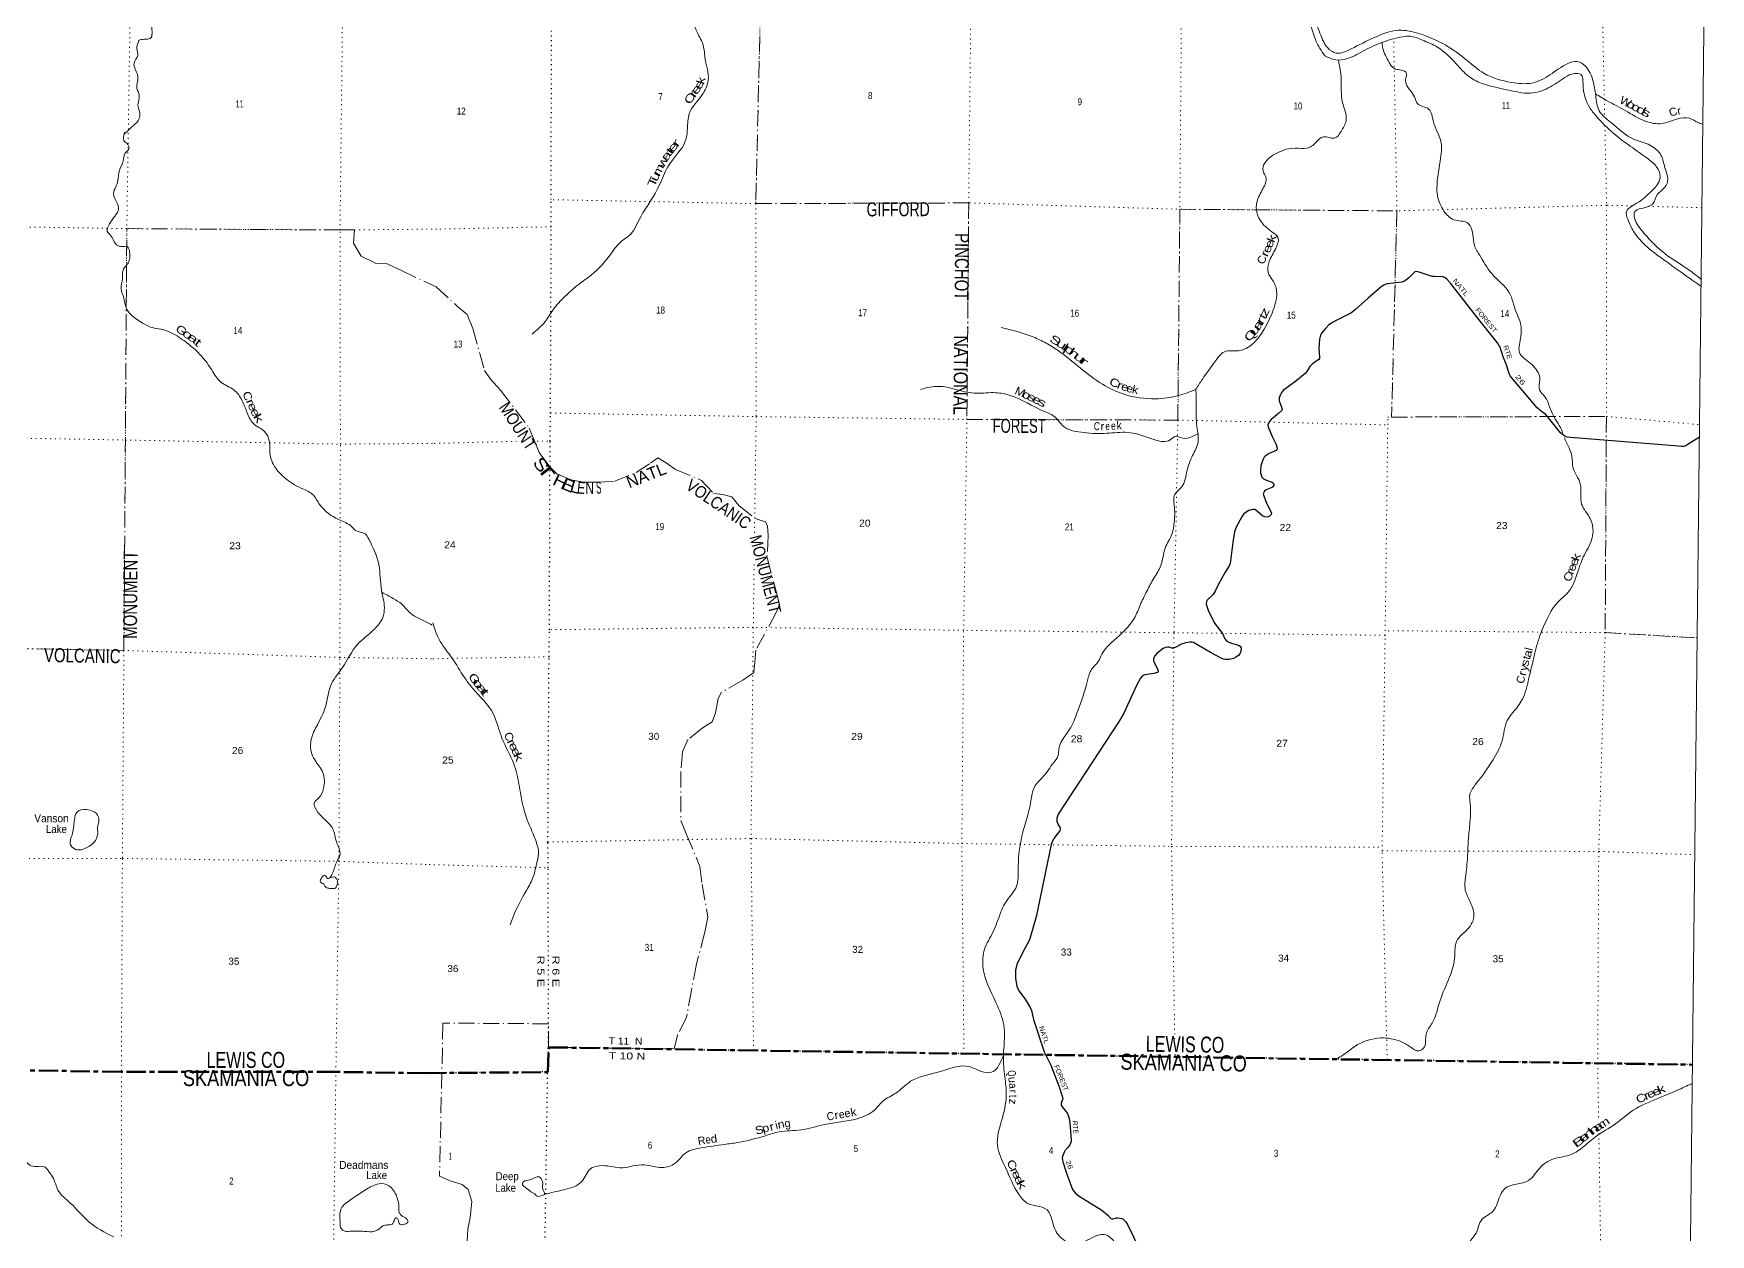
# Model space of a CAD drawing. Header units: feet. Extents: x -509309 to -252658, y -547785 to -360805.
# Drawn here: x -294575 to -252658, y -410174 to -380156 of the extents above; entities that cross this region are included whole.
import ezdxf
from ezdxf.enums import TextEntityAlignment as Align

# ---------------------------------------------------------------- set-up
doc = ezdxf.new("R2010")
doc.units = ezdxf.units.FT
doc.header["$LTSCALE"] = 80
for name, pattern in [('DOT_DASHED', [7.7, 5, -1.2, 0.3, -1.2]), ('DOTTED', [1.5, 0.3, -1.2]), ('LONG_DASH_SHORT_DASH', [9.9, 6, -1.2, 1.5, -1.2])]:
    doc.linetypes.add(name, pattern=pattern)
for name, color, linetype, lineweight in [('11', 7, 'LONG_DASH_SHORT_DASH', 60), ('29', 7, 'Continuous', 25), ('39', 7, 'Continuous', 13), ('4', 7, 'Continuous', 13), ('44', 7, 'DOT_DASHED', 13), ('6', 7, 'DOTTED', 25), ('7', 7, 'DOTTED', 13)]:
    doc.layers.add(name, color=color, linetype=linetype, lineweight=lineweight)
for name, color, linetype in [('12', 7, 'Continuous'), ('30', 7, 'Continuous'), ('41', 7, 'Continuous')]:
    doc.layers.add(name, color=color, linetype=linetype)

msp = doc.modelspace()

# ---------------------------------------------------------------- linework, layer by layer
at = {"layer": '11'}
for points in [[(-284752.98, -406140.83), (-281719.89, -406115.98), (-281696.97, -405496.79), (-253108.73, -405930.02)], [(-284752.98, -406140.83), (-287016.89, -406110.99), (-292379.43, -406110.04), (-297693.2, -406021.07), (-302995.29, -405970.18), (-308212.88, -405910.3), (-313932.29, -405876.34)]]:
    msp.add_lwpolyline(points, dxfattribs=at)
at = {"layer": '29'}
for points in [[(-258444.28, -387307.13), (-259159.93, -386395.68), (-259248.9, -386295.98), (-259295.82, -386253.73), (-259323.97, -386241.99), (-259345.74, -386237.14), (-259560.9, -386232.6), (-259611.68, -386227.56), (-259940.23, -386119.12), (-259979.63, -386110.54), (-260014.82, -386105.85), (-260047.66, -386115.24), (-260074.47, -386133.32), (-260200.34, -386263.67), (-260272.86, -386324.15), (-260322.13, -386352.32), (-260371.88, -386369.4), (-260738.59, -386412.49), (-260785.43, -386427.43), (-260825.31, -386443.86), (-260891.7, -386488.45), (-261214.95, -386771.9)], [(-261214.95, -386771.9), (-261526.72, -387056.51), (-261610.79, -387118.99), (-261645.19, -387143.36), (-261995.73, -387319.88), (-262107.32, -387378.09), (-262156.58, -387408.61), (-262194.12, -387439.12), (-262280.72, -387526.11), (-262374.75, -387638.65), (-262407.59, -387699.68), (-262428.54, -387794.21), (-262449.9, -388031.99), (-262432.22, -388246.6), (-262434.57, -388277.11), (-262445.69, -388300.13), (-262536.54, -388358.93), (-262615.2, -388417.95), (-262671.5, -388478.98), (-262751.26, -388603.39), (-262790.71, -388649.6), (-263019.56, -388846.59), (-263336.55, -389079.89), (-263379.59, -389125.84), (-263406.92, -389176.13), (-263438.6, -389258.29), (-263442.11, -389303.05), (-263436.25, -389338.1), (-263392.45, -389469.77), (-263365.87, -389542.32), (-263363.53, -389565.79), (-263374, -389580.05), (-263444.91, -389643.12), (-263546.42, -389729.25)], [(-252936.12, -390245.16), (-253237.43, -390438.42), (-253274.6, -390460.1), (-253328.55, -390474.19), (-253377.82, -390476.54), (-253459.98, -390473.44), (-256153.62, -390255.21), (-256236.23, -390244.16), (-256301.92, -390220.69), (-256351.18, -390187.82), (-256406.03, -390137.78), (-256669.33, -389800.15), (-256785.56, -389672.55), (-256819.18, -389643.25), (-256922.4, -389570.49), (-256960.52, -389537.62), (-256989.29, -389507.76), (-257632.61, -388753.61), (-257666.18, -388708.43), (-257691.26, -388650.33), (-257766.15, -388421), (-257843.59, -388237.91), (-257916.46, -387997.78), (-257927.01, -387976.66), (-257945.44, -387942.45), (-257980.96, -387889.81), (-258444.28, -387307.13)], [(-263546.42, -389729.25), (-263635.24, -389804.61), (-263680.22, -389849.82), (-263706.02, -389892.07), (-263720.1, -389941.36), (-263715.88, -389989.58), (-263613.26, -390231.03), (-263512.07, -390432.45), (-263492.55, -390518.8), (-263494.9, -390549.31), (-263516.14, -390578.44), (-263691.28, -390656.11), (-263738.87, -390683.11), (-263785.79, -390715.97), (-263813.94, -390748.83), (-263847.47, -390808.06), (-263900.73, -390964.79), (-263909.34, -391081.31), (-263904.25, -391140.84), (-263891.35, -391185.43), (-263869.06, -391241.77), (-263850.88, -391266.42), (-263834.16, -391282.38), (-263796.34, -391302.8), (-263688.97, -391342.35), (-263615.71, -391368.52), (-263591.61, -391389.67), (-263575.83, -391424.86), (-263575.25, -391445.99), (-263585.21, -391467.11), (-263603.98, -391492.93), (-263635.39, -391515.12), (-263761.15, -391563.35), (-263786.31, -391577.11), (-263802.79, -391590.35), (-263817.45, -391610.3), (-263831.53, -391643.16), (-263835.64, -391660.77), (-263833.87, -391685.41), (-263824.23, -391712.65), (-263756.77, -391893.61), (-263643.64, -392099.19), (-263632.72, -392145.49), (-263639.76, -392176), (-263681.31, -392216.72), (-263712.48, -392234.69), (-263759.4, -392241.73), (-263806.31, -392239.38), (-263847.38, -392218.49), (-264027.16, -392058.02), (-264047.94, -392051.6), (-264099.54, -392051.6), (-264141.77, -392060.99), (-264193.48, -392077.8), (-264289.56, -392133.75), (-264324.75, -392164.27), (-264365.47, -392215.53), (-264513.58, -392490.54), (-264532, -392533.39), (-264555.81, -392614.95), (-264590.02, -392816.69), (-264613.84, -393004.38)], [(-264613.84, -393004.38), (-264664.3, -393401.87), (-264691.87, -393462.33), (-264785.36, -393616.31), (-264968.15, -393951.96), (-265034.36, -394091.41), (-265087.32, -394174.42), (-265237.39, -394318.45), (-265257.22, -394354.31), (-265261.91, -394420.04), (-265216.95, -394570.8), (-265051.51, -394897.12), (-264853.11, -395155.86), (-264792.74, -395288.54), (-264743.7, -395341.39), (-264700.08, -395368.35), (-264632.37, -395390.9), (-264455.03, -395441.3), (-264413.89, -395469.29), (-264389.25, -395513.88), (-264395.32, -395604.15), (-264418.58, -395657.07), (-264454.94, -395701.67), (-264521.79, -395746.27), (-264579.76, -395773.72), (-264684.83, -395800.25), (-264778.67, -395804.95), (-264831.45, -395793.22), (-264889.81, -395771.56), (-265157.83, -395625.91), (-265578.44, -395378.19), (-265620.83, -395370.7), (-265668.92, -395370.7), (-265776.83, -395389.48), (-265820.22, -395398.87), (-265877.14, -395422.19), (-266058.48, -395513.79), (-266082.96, -395518.58), (-266119.32, -395516.23), (-266195.56, -395490.41), (-266230.21, -395491.47), (-266277.67, -395499.8), (-266335.14, -395525.62), (-266498.55, -395651.92), (-266556.82, -395722.79), (-266580.42, -395782.86), (-266580.28, -395828.42), (-266559.75, -395877.17), (-266477.97, -396036.31), (-266462.99, -396091.32), (-266465.33, -396112.45), (-266481.3, -396130.29), (-266575.65, -396153.03), (-266796.17, -396186.08), (-266825.42, -396194.6), (-266852.4, -396213.38), (-266901.34, -396266.7), (-266995.77, -396437.48), (-267317.82, -397143.37), (-267434.66, -397341.86), (-268961.96, -399672.05), (-268995.32, -399767.2), (-268996.42, -399845.64), (-268959.69, -399936.16), (-268920.26, -399992.54), (-268913.09, -400036.82), (-268920.26, -400081.74), (-268968.59, -400142.1), (-269064.35, -400264.85), (-269107.93, -400339.94), (-269138.7, -400429.9), (-269516.32, -402237.38), (-269680.41, -402807.34), (-269842.86, -403119.26), (-269997.24, -403427.28), (-270029.86, -403569.84)], [(-270029.86, -403569.84), (-270029.86, -403776.4), (-269992.33, -403968.88), (-269946.53, -404086.16), (-269791.43, -404294.3), (-269660.36, -404504.12), (-269631.07, -404579.18), (-269580.53, -404801.29), (-269309.86, -405609.16), (-269148.57, -405945.43), (-268943.75, -406458.33), (-268855.76, -406741.06), (-268848.73, -406778.62), (-268850.58, -406801.69), (-268883.91, -406895.98), (-268888.61, -406914.76), (-268886.59, -406943.25), (-268865.15, -406985.18), (-268762.89, -407108.96), (-268731.43, -407154.19), (-268712.67, -407198.79), (-268686.86, -407278.6), (-268670.75, -407384.28), (-268634.09, -407820.82), (-268637.01, -407847.82), (-268643.64, -407872.79), (-268669.86, -407932.32), (-268717.43, -407997.84), (-268797.71, -408087.24), (-268817.06, -408118.93), (-268842.04, -408180.22), (-268856.35, -408224.56), (-268859.29, -408266.81), (-268856.35, -408309.06), (-268846.49, -408354.21), (-268752.52, -408641.56), (-268604.22, -409047.67), (-268574.27, -409093.07), (-268536.73, -409135.33), (-268434.58, -409218), (-267867.36, -409567.72), (-267713.22, -409701.83), (-267645.3, -409771.46), (-267624.78, -409783.19), (-267608.37, -409785.27), (-267587.25, -409782.02), (-267528.02, -409762.34), (-267507.49, -409757.37), (-267478.75, -409757.38), (-267424.04, -409765.73), (-267367.91, -409776.15), (-267349.72, -409783.2), (-267318.57, -409805.16), (-267286.38, -409837.19), (-267269.38, -409858.31), (-267228.29, -409928.41), (-266932.85, -410540.56)]]:
    msp.add_lwpolyline(points, dxfattribs=at)
at = {"layer": '39'}
for points in [[(-284403.89, -377844.11), (-284057.83, -377538.13), (-283866.11, -377278.41), (-283634.65, -377187.18), (-282887.12, -377126.15), (-282469.55, -377039.16), (-282284.15, -376949.38), (-282082.58, -376847.79), (-281892.8, -376730.06), (-281527.43, -376654.44), (-281297.91, -376705.2), (-281025.15, -376814.48), (-280711.76, -376880.25), (-280209.76, -376914.28), (-279716.86, -376882.2), (-279205.96, -376850.33), (-278741.38, -376839.91), (-278428.21, -376921.68), (-278142.14, -377229.14), (-277986.7, -377427.02), (-277923.5, -377489.79), (-277754.74, -377445.81), (-277593.15, -377193.73), (-277480.34, -376849.05), (-277370.69, -376442.33), (-277296.18, -375677.16), (-277181.08, -375018.49), (-277094.28, -374819.51), (-276728.49, -374419.87), (-276593.86, -374089.46), (-276451.04, -373893.15), (-276350.32, -373700.35), (-276460.39, -373405), (-276634.26, -373236.9), (-276641.93, -373212.8), (-276503.17, -373166.46), (-276227.37, -373199.78), (-276092.88, -373319.4), (-275786.34, -373447.1), (-275191.08, -373688.26), (-274922.54, -373813.5), (-274661.57, -374052.66), (-274407.75, -374229.72), (-274089.37, -374223.54), (-273658.4, -374034.7), (-273346.08, -373886.44), (-273041.06, -373832.09), (-272800.46, -373950.99), (-272640.71, -374126.93), (-272358.68, -374436.34), (-272116.01, -374697.28), (-271799.87, -375001.1), (-271472.16, -375191.05), (-271062.89, -375271.97), (-270425.06, -375181.62), (-269874.65, -375042.22), (-269505.31, -374822.64), (-269270.71, -374501.43), (-268941.98, -374323.36), (-268643.18, -374284.94), (-268388.48, -374398.01), (-268055.4, -374634.03), (-267881.39, -374792.13), (-267830.3, -375008.77), (-267827.09, -375212.82), (-267889.26, -375368.09), (-268012.91, -375480.62), (-268220.68, -375596.13), (-268408.68, -375729.88), (-268489.31, -375916.93), (-268508.25, -376130.72), (-268413.61, -376383.88), (-268273.94, -376563.58), (-267971.51, -376699.22), (-267533.59, -376734.48), (-266925.57, -376627.77), (-266375.02, -376478.37), (-265855.54, -376258.59), (-265348.58, -376222.67), (-265055.5, -376310.2), (-264688.8, -376576.63), (-264438.95, -376897.65), (-264205.96, -377426.5), (-264047.84, -377868.44), (-263899.89, -378028.23), (-263555.22, -378442.4), (-263266.19, -378825.91), (-263000.27, -379289.14), (-262685.67, -379852.97), (-262518.18, -380341.02), (-262301.01, -380709.66)], [(-268244.36, -375863.87), (-268362.31, -375998.47), (-268374.61, -376166.33), (-268223.74, -376406.16), (-267968.01, -376589.25), (-267507.71, -376598.78), (-266690.63, -376428.58), (-266118.92, -376195.42), (-265655.48, -376120.98), (-265253.09, -376119.81), (-264779.62, -376337.51), (-264393.78, -376668.18), (-264126.79, -377053.42), (-263937.53, -377559.73), (-263797.79, -377881.44), (-263516.65, -378256.85), (-263167.79, -378657.07), (-262923.89, -379120.04), (-262648.61, -379631.39), (-262440.63, -380085.93), (-262222.3, -380516.59), (-262015.87, -380645.08), (-261642.08, -380539.56), (-261063.71, -380258.48), (-260460.66, -380075.7), (-260098.87, -380116.05), (-259759.98, -380220.13), (-259292.55, -380439.76), (-258739.37, -380830.44), (-258321.34, -381149.49), (-257629.81, -381377.81), (-257123.57, -381393.89), (-256670.36, -381189.31), (-256224.06, -380904.65), (-255987.17, -380855.49), (-255774.67, -380980.05), (-255595.39, -381338.23), (-255526.26, -381699.1), (-255437.49, -382088.2), (-255157.07, -382369.59), (-254562.43, -382802.77), (-254170.04, -382947.49), (-253895.17, -383194.81), (-253795.43, -383514.04), (-253728.05, -383856.88), (-253832.56, -384033.64), (-253978.58, -384171.9), (-254100, -384414.46), (-254385.8, -384527.04), (-254555.22, -384619.01), (-254562.83, -384736.93), (-254371.38, -385083.26), (-253860.07, -385607.45), (-253209.6, -386057.3), (-252886.3, -386301.3)], [(-281341.39, -376693.06), (-281274.61, -376970.33), (-281214.31, -377308.46), (-281090.37, -377687.52), (-280813.33, -377994.11), (-280233.88, -378489.09), (-279822.76, -378809.33), (-279399.03, -379077.5), (-278858.7, -379310.92), (-278479.53, -379444), (-278109.45, -379850.11), (-277980.5, -380140.86), (-277835.68, -380445.86), (-277787.49, -380791.88), (-277709.3, -381319.02), (-277867.84, -381696.71), (-278183.64, -382160.88), (-278229.86, -382527.86), (-278283.6, -382850.57), (-278654.28, -383384.37), (-278879.65, -383825.53), (-278992.58, -384067.19), (-279388.68, -384723.2), (-279509.51, -384954.73), (-279648.19, -385169.98), (-279876.55, -385343.98), (-280128.39, -385644.23), (-280635.48, -386192.47), (-280938.56, -386417.8), (-281290.67, -386726.89), (-281588.97, -387060.72), (-281786.67, -387357.6), (-282112.76, -387669.02)], [(-291942.99, -380325.71), (-291802.36, -380298.7), (-291655.76, -380277.78), (-291611.43, -379968.65), (-291566.17, -379810.25), (-291522.82, -379639.78), (-291477.93, -379533.63), (-291418.91, -379332.58)], [(-287173, -401270.49), (-287089.7, -401124.46), (-287046.66, -400996.19), (-286997.55, -400861.93), (-286916.08, -400689.76), (-287005.97, -400353.42), (-287088.06, -400049.31), (-287380.61, -399717.37), (-287533.63, -399513.16), (-287560.86, -399392.37), (-287443.56, -399260.67), (-287327.57, -399030.5), (-287342.74, -398626.43), (-287547.15, -398313.29), (-287635.92, -398101.57), (-287619.32, -397741.97), (-287456.31, -397389.58), (-287262.44, -396928.92), (-287152.83, -396467.59), (-286850.59, -396001.77), (-286483.41, -395431.97), (-286055.36, -395047.55), (-285846.61, -394751.81), (-285804.73, -394504.96), (-285877.87, -394070.28), (-285943.57, -393436.71), (-286195.77, -392791.6), (-286289.13, -392660.22), (-286485.26, -392594.33), (-286654.81, -392456.31), (-286950.62, -392301.2), (-287417.45, -391933.69), (-287606.15, -391668.91), (-287875.96, -391524.05), (-288103.79, -391401.64), (-288456.73, -391099.36), (-288650.8, -390742.09), (-288701.58, -390267.41), (-288798.73, -390105.85), (-289062.22, -389918.85), (-289232.77, -389640.14), (-289358.98, -389333.66), (-289563.72, -389066.74), (-289881.34, -388875.27), (-290119.88, -388565.88), (-290368.25, -388228.27), (-290804.84, -387840.91), (-291184.39, -387612.78), (-291450.66, -387534.27), (-291650.99, -387494.47), (-291850.89, -387392.38), (-292134.32, -387189.14), (-292259.46, -387013.29), (-292319.88, -386765.62), (-292382.46, -386538.02), (-292354.52, -386276.99), (-292324.76, -386042.1), (-292213.37, -385894.28), (-292173.25, -385613.26), (-292226.5, -385484.21), (-292390.99, -385482.89), (-292528.87, -385405.41), (-292643.83, -385209.55), (-292731.33, -385100.32), (-292677.85, -384915.87), (-292544.05, -384720), (-292462.89, -384592.03), (-292477.65, -384411.04), (-292574.14, -384157.05), (-292518.76, -383986.68), (-292465.49, -383830.35), (-292427.59, -383579.45), (-292333.59, -383339.05), (-292282.07, -383146.54), (-292188.96, -383030.73), (-292244.2, -382899.66), (-292329.71, -382794.47), (-292300.48, -382633.93), (-292310.66, -382653.94), (-292137.06, -382504.62), (-291963.34, -382337.2), (-291914.2, -382198.93), (-291964.64, -381957.37), (-291932.69, -381696.37), (-291993.61, -381517.02), (-291963.73, -381266.06), (-292030.39, -381048.48), (-292063.39, -380893.47), (-291965.73, -380701.33), (-291990.6, -380532.32), (-291942.99, -380325.71)], [(-262301.01, -380709.66), (-262022.16, -380813.02), (-261737.48, -380782.43), (-261278.05, -380561.93), (-260786.73, -380351.81), (-260346.75, -380237.09), (-260166.4, -380223.25), (-259857.42, -380318.97), (-259481.51, -380497.5), (-259010.8, -380917.19), (-258704.69, -381222.89), (-258392.78, -381396.65), (-257740.41, -381560.5), (-257159.03, -381645.49), (-256710.86, -381516.86), (-256298.92, -381255.78), (-256059.32, -381154.65), (-255901.5, -381178.55), (-255842.78, -381423.27), (-255682.47, -381997.25), (-255515.32, -382217.27), (-255076.88, -382654.58), (-254656.9, -382977.65), (-254218.75, -383288.94), (-254013.13, -383477.42), (-253912.44, -383726.65), (-253964.83, -383898.04), (-254206.7, -384165.16), (-254376.9, -384315.13), (-254645.48, -384485.92), (-254757.18, -384602.59), (-254725.78, -384794.98), (-254577.84, -385102.78), (-254292.26, -385446.24), (-253814.9, -385818.01), (-253464.07, -386074.24), (-252898.13, -386467.93)], [(-260865.63, -380386.96), (-260834.81, -380571.17), (-260760.57, -380738.76), (-260531.59, -381042.76), (-260395.66, -381070.49), (-260254.35, -381154.53), (-260273.72, -381272.79), (-260265.27, -381411.47), (-260056.57, -381737.32), (-259984.36, -381906.89), (-259703.39, -382042.81), (-259582.79, -382363.59), (-259397.88, -382843.8), (-259402.64, -383265.51), (-259492.43, -383941.26), (-259481.44, -384210.51), (-259319.46, -384592.04), (-259069.47, -384809.93), (-258731.75, -384888.29), (-258582.17, -385303.81), (-258567.42, -385416.45), (-258434.21, -385685.16), (-258126.98, -386156.8), (-257677.7, -386646.2), (-257580.62, -386920.5), (-257524.48, -387093.9), (-257423.07, -387340.14), (-257407.94, -387774.13), (-257414.39, -388167.69), (-257247.88, -388326.34), (-256968.78, -388626.93), (-256920.62, -388798.22), (-256937.94, -388912.49), (-256910.07, -389105.63), (-256830.91, -389192.94), (-256617.61, -389643.36), (-256383.85, -390055.87), (-256348.18, -390146.75)], [(-261958.99, -380820.39), (-261888.79, -381289.6), (-261855.39, -381880.47), (-261795.45, -382071.98), (-261762, -382303.35), (-261873.26, -382575.15), (-262065.84, -382773.69), (-262325.86, -382734.42), (-262448.83, -382801.23), (-262655.33, -382989.56), (-262878.15, -383027.06), (-263200.81, -383035.24), (-263448.26, -383124.66), (-263791.77, -383381.64), (-263842.26, -383593.92), (-263773.84, -383745.37), (-263845.29, -384039.75), (-263995.25, -384367.33), (-263998.11, -384620.35), (-263652.77, -385088.42), (-263464.5, -385271.43), (-263525.5, -385527.78), (-263687.48, -385855.21), (-263714.56, -386124.01), (-263602.6, -386322.18), (-263501.51, -386596.53), (-263515.98, -386813.26), (-263689.84, -387305.24), (-264381.7, -388070.18), (-264540.21, -388090.38), (-264770.66, -388093.64), (-265023.79, -388331.62), (-265357.64, -388797.58), (-265518.71, -389045.2)], [(-255532.35, -381664.31), (-255237.14, -381839.23), (-254791.05, -382079.56), (-254273.19, -382350.87), (-253885.14, -382407.74), (-253477.09, -382290.11), (-253186.36, -382271.5), (-252969.2, -382380.55), (-252849.25, -382424.17)], [(-265518.63, -389051.97), (-265953.29, -389204.17), (-266529.23, -389285.64), (-267315.35, -389171.79), (-267855.5, -388922.31), (-268954.04, -388087.72), (-269266.41, -387893.18), (-269589.26, -387740.69), (-270387.99, -387502.17)], [(-265468.88, -390159.68), (-265903.08, -390257.17), (-266010.85, -390219.73), (-266166.17, -390312.26), (-266522.87, -390318.03), (-267027.95, -390157.34), (-267290.05, -390124.07), (-267813.29, -390151.95), (-268389.99, -390122.95), (-268837.05, -389968.97), (-269036.89, -389745.65), (-269315.74, -389599.72), (-270166.75, -389199.9), (-270520.63, -389133.4), (-270999.62, -389145.74), (-271485.56, -389063.6), (-271745.24, -388994.21), (-272161.99, -388995.24), (-272403.07, -389052.61)], [(-265518.72, -389044.69), (-265513.51, -389470.53), (-265495.21, -389978.87), (-265465.49, -390362.83), (-265601.56, -390702.63), (-265742.01, -391074.5), (-265878.97, -391492.62), (-266047.35, -391677.38), (-266055.08, -392006.66), (-266063.15, -392366.07), (-266120.64, -392666.64), (-266286.9, -393018.12), (-266393.94, -393448.64), (-266571.88, -393769.86), (-266745.86, -394095.15), (-266912.08, -394442.62), (-267064.13, -394778.2), (-267575.27, -395330.41), (-267871.66, -395672.31), (-267957.79, -395848.01), (-268130.39, -396050.8), (-268227.67, -396326.79), (-268474.71, -397089.03), (-268649.64, -397498.65), (-268873.88, -397839.4), (-268939.89, -398007.32), (-268970.34, -398219.84), (-269074.33, -398379.27), (-269344.85, -398737.53), (-269556.05, -398988.06), (-269644.16, -399338.47), (-269878.94, -400257.51), (-269962.21, -401065.9), (-270000.78, -401465.1), (-270273.83, -401869.53), (-270448.51, -402257.07), (-270648.16, -402726.65), (-270762.73, -402936.16), (-270849.9, -403380.98), (-270778.2, -403773.47), (-270510.71, -404393.25), (-270324.5, -404935.74), (-270306.18, -405265.33), (-270332.02, -405779.17), (-270287.8, -406297.86), (-270260.28, -406699.87), (-270379.68, -407337.11), (-270480.71, -407944.44), (-270280.63, -408501.15), (-269937.75, -409186.1), (-269719.77, -409399.59), (-269510.08, -409460.35), (-269240.72, -409559.98), (-269100.07, -409878.99), (-268925.63, -410222.5), (-268559.02, -410403.63), (-268104.48, -410250.41), (-267815.1, -410173.54), (-267570.56, -410341.16), (-267456.48, -410529.31)], [(-256306.3, -390260.98), (-256288.52, -390308.06), (-256120.91, -390723.8), (-256095.93, -390995.23), (-255912.29, -391411.16), (-255877.95, -391917.68), (-255661.64, -392279.77), (-255621.26, -392784.36), (-255836.78, -393239.69), (-256037.39, -393793.62), (-256178.81, -394075.1), (-256525.37, -394424.43), (-256750.07, -394805.34), (-256943.6, -395264.95), (-257086.1, -395819.57), (-257203.62, -396290.13), (-257361.7, -396804.39), (-257597.76, -397126.92), (-257736.25, -397326.1), (-257866.24, -397836.69), (-258098.08, -398317.93), (-258519.55, -398913.39), (-258672.82, -399178.67), (-258665.29, -399399.68), (-258675.36, -399935.8), (-258711.97, -400339.05), (-258730.44, -400732.47), (-258780.32, -401246.02), (-258793.56, -401531.05), (-258682.66, -401823.6), (-258571.01, -402226.61), (-258775.47, -402589.69), (-258984.26, -402804.1), (-259055.77, -403281.24), (-259185.35, -403755.67), (-259418.23, -404329.29), (-259614.9, -404889.28), (-259766.32, -405168.64), (-259830.37, -405517.34), (-259945.35, -405586.25), (-260158.59, -405485.29), (-260411.46, -405345.69), (-260893.37, -405261.59), (-261550.95, -405474.64), (-261882.23, -405713.68), (-262036.07, -405794.51)], [(-285869.04, -394122.18), (-285588.43, -394275.59), (-285368.8, -394422.05), (-285137.75, -394657.03), (-284887.99, -394799.71), (-284614.11, -394940.62)], [(-284594.62, -394889.57), (-284474.13, -395220.39), (-284328.75, -395475.19), (-284117.59, -395760.9), (-283802.6, -396254.72), (-283603.22, -396518.2), (-283079.6, -397167.15), (-282949.4, -397524.2), (-282865.98, -397766.2), (-282572.72, -398410.39), (-282442.19, -398916.06), (-282334.31, -399475.68), (-282204.65, -399880.92), (-282031.12, -400304.76), (-281953.09, -400669.21), (-281999.89, -400909.66), (-282100.25, -401280.01), (-282270.19, -401603.33), (-282596.14, -402256.17), (-282662.24, -402432.12)], [(-293519.12, -399655.92), (-293450.4, -399584.13), (-293171.42, -399568.28), (-293003.48, -399650.02), (-292940.66, -399843.45), (-292969.52, -399951.74), (-292971.03, -400162.74), (-293060.77, -400369.02), (-293242.29, -400504.21), (-293437.31, -400562.93), (-293599.38, -400503.35), (-293658.91, -400410.42), (-293613.21, -400191.74), (-293571.43, -399958.96), (-293545.8, -399759.41), (-293534.73, -399705.41), (-293519.12, -399655.92)], [(-287172.81, -401270.15), (-287038.4, -401245.45), (-286986.7, -401310.17), (-286995.77, -401456.81), (-287024.27, -401514.86), (-287092.55, -401524.35), (-287196.85, -401521.51), (-287280.86, -401486.67), (-287322.49, -401415.99), (-287404.38, -401365.09), (-287365.44, -401248.85), (-287300.87, -401197.12), (-287253, -401235.68), (-287225.2, -401276.1), (-287172.81, -401270.15)], [(-292577.81, -410231.58), (-293194.54, -409855.5), (-293656.65, -409387.56), (-293963.29, -409063.55), (-294077.6, -408775.25), (-294182.77, -408613.63), (-294286.23, -408492.22), (-294504.78, -408474.38), (-294667.03, -408438.91), (-294774.57, -408327.51), (-294880.09, -408214.12), (-295130.61, -408177.94), (-295429.53, -408177.55), (-295668.02, -408143.48), (-295780, -408092.33), (-295781.55, -408028.01), (-295708.24, -407875.87), (-295685.02, -407713.27), (-295625.8, -407567.05), (-295763.14, -407415.22), (-295916.82, -407303.45), (-296127.79, -407347.97), (-296402.97, -407393.99), (-296526.53, -407278.45), (-296647.08, -407022.25), (-296775.5, -406743.89), (-297062.66, -406500.42), (-297210.49, -406412.81), (-297326.8, -406405.85), (-297555.78, -406444.2), (-297706.04, -406414.85), (-297848.12, -406365.48), (-297915.24, -406212.21), (-298039.52, -406197.14), (-298282.8, -406271.55), (-298568.22, -406347.63), (-298816.89, -406333.57), (-299003.12, -406285.85), (-299120.77, -406184.42), (-299272.64, -406100.8), (-299493.45, -406119.12), (-299691.54, -406045.18), (-300151.3, -405812.38), (-300490.89, -405606.67), (-300550.46, -405519.78), (-300533.91, -405449.57), (-300477.18, -405371.65), (-300492.59, -405281.1), (-300619.96, -405137.39), (-300812.01, -405061.48), (-301106.46, -404996.82), (-301299.81, -404820.42), (-301494.85, -404601.81), (-301601.67, -404387.93), (-301888.29, -404070.1), (-302250.74, -403974.74), (-302368.08, -403831.11), (-302346.79, -403658.46), (-302425.98, -403511.11), (-302616.78, -403258.37), (-302739.68, -403050.39), (-302822.13, -402796.51), (-303003.15, -402580.02), (-303351.98, -402545.06), (-303569.87, -402434.78), (-303805.56, -402288.19), (-303959.77, -402250.78), (-303959.78, -402252.79), (-304063.12, -402396.65), (-304139.8, -402739.69), (-304159.37, -402952.55), (-304274.47, -403058.14), (-304497.4, -403092.52), (-304715.37, -402992.29), (-305022.9, -402792.87), (-305367.69, -402753.92), (-305613.7, -402930.8), (-305878.86, -402978.91), (-306151.44, -402942.55), (-306465.67, -403118.88), (-306591.46, -403316.83), (-306779.23, -403484.13), (-307062.94, -403602.42), (-307400.06, -403613.78), (-307425.66, -403614.7)], [(-281806.03, -409172.62), (-281292.42, -409048.09), (-280875.49, -408854.25), (-280659.53, -408537.5), (-280155.89, -408471.23), (-279847.72, -408505.05), (-279592.75, -408459.9), (-279307.97, -408435.2), (-278863.89, -408498.76), (-278542.16, -408396.17), (-278270.7, -408132.31), (-277882.64, -408010.42), (-277300.59, -407920.99), (-276967.48, -407874.77), (-276280.33, -407704.26), (-275936.66, -407609.96), (-275389.1, -407558.28), (-274808.6, -407428.66), (-273985.46, -407279.86), (-273548.18, -407058.15), (-273341.32, -406837.69), (-273028.61, -406646.63), (-272650.55, -406345.88), (-271938.61, -406109.38), (-271185.79, -405977.81), (-270766.73, -406127.44), (-270586.14, -406103.49), (-270446.05, -405940.48), (-270334.58, -405717.25)], [(-258818.3, -410636.79), (-258650.38, -410315.45), (-258518.17, -410140.3), (-258374.1, -409802.6), (-258113.5, -409612.92), (-257937.18, -409257.54), (-257798.32, -409026.23), (-257202.96, -408822.48), (-256933.1, -408522.44), (-256573.74, -408281.73), (-256192.07, -408193.91), (-255857.3, -408001.1), (-255535.74, -407735.83), (-255029.1, -407404.49), (-254590.52, -407068.31), (-253976.12, -406774.41), (-253494.97, -406571.31), (-253118.63, -406401.69)], [(-286907.21, -409865.9), (-286920.01, -409690.96), (-286866.45, -409494.44), (-286735.14, -409366.88), (-286414.6, -409148.4), (-286110.35, -408963.95), (-285871.18, -408903.57), (-285657.09, -408983.67), (-285484.52, -409260.38), (-285441.99, -409485.81), (-285432.93, -409622.54), (-285373.31, -409701.39), (-285249.5, -409782.78), (-285213.85, -409847.37), (-285300.63, -409919.02), (-285399, -409928.28), (-285452.55, -409841.43), (-285478.15, -409774.91), (-285506.14, -409760.61), (-285566.91, -409842.52), (-285611.56, -409914.51), (-285732.08, -409935.65), (-285844.61, -409960.87), (-285981.81, -410070.29), (-286246.84, -410100.31), (-286662.07, -410092.95), (-286830.48, -410077.53), (-286900.13, -409998.59), (-286911.6, -409918.12), (-286906.43, -409867.77)], [(-281805.84, -409172.57), (-282005.45, -409204.23), (-282043.03, -409161.61), (-282110.74, -409124.65), (-282235.92, -409032.77), (-282350.53, -408890.81), (-282326.1, -408856.96), (-282163.24, -408806.69), (-281938.04, -408735.08), (-281855.14, -408846.53), (-281835.58, -409065.68), (-281804.75, -409131.94), (-281806.03, -409172.77)]]:
    msp.add_spline(points, degree=3, dxfattribs=at)
at = {"layer": '4'}
msp.add_lwpolyline([(-505285.47, -360804.75), (-473709.75, -361478.07), (-442133.15, -362107.95), (-410555.71, -362694.39), (-378977.49, -363237.41), (-347398.54, -363736.98), (-315818.95, -364193.12), (-284238.76, -364605.82), (-252658.03, -364975.08), (-254669.8, -547785.08), (-286501.98, -547412.88), (-318333.63, -546996.89), (-350164.67, -546537.13), (-381995.06, -546033.57), (-413824.72, -545486.23), (-445653.6, -544895.12), (-477481.62, -544260.22), (-509308.75, -543581.54)], close=True, dxfattribs=at)
msp.add_lwpolyline([(-505285.47, -360804.75), (-473709.75, -361478.07), (-442133.15, -362107.95), (-410555.71, -362694.39), (-378977.49, -363237.41), (-347398.54, -363736.98), (-315818.95, -364193.12), (-284238.76, -364605.82), (-252658.03, -364975.08), (-254669.8, -547785.08), (-286501.98, -547412.88), (-318333.63, -546996.89), (-350164.67, -546537.13), (-381995.06, -546033.57), (-413824.72, -545486.23), (-445653.6, -544895.12), (-477481.62, -544260.22), (-509308.75, -543581.54)], close=True, dxfattribs=at)
at = {"layer": '44'}
for points in [[(-284419.95, -378905.15), (-276391.8, -378992.88), (-276522.02, -384408.08), (-271199.45, -384390.23), (-271244.32, -389801.26), (-265971.61, -389818.41), (-265921.39, -384548.1), (-260494.8, -384588.3), (-260628.98, -389742.48), (-255259.45, -389727.34), (-255289.13, -395130.12), (-252991.33, -395262.25)], [(-307422.68, -403617.03), (-307332.39, -403421.98), (-307327.39, -403099.79), (-307173.54, -402674.94), (-307076.97, -401963.33), (-305528.47, -401990.18), (-305513.75, -400644.61), (-302837.35, -400708.36), (-297687.92, -400773.91), (-297559.95, -395481.52), (-292316.43, -395575.96), (-292243.34, -385031.9), (-286913.13, -385066.75), (-286551.21, -385064.71), (-286578.77, -385393.16), (-286383.97, -385719.27), (-286019.98, -385902.89), (-285734.31, -385913.64), (-285380.18, -386083.16), (-284509.69, -386489.88)], [(-284509.69, -386489.88), (-283974.68, -386979.92), (-283735.92, -387181.76), (-283594.35, -387533.03), (-283299.7, -388577.94), (-283151.13, -388793.15), (-282902.89, -389067.11), (-282183.12, -390016.93), (-282061.19, -390316.02), (-281937.37, -390631.15), (-281680.26, -390975.73), (-281498.31, -391157.8), (-281134.39, -391315.04), (-280839.73, -391373.45), (-280497.55, -391372.97), (-280070.81, -391350.84), (-279508.65, -391130.62), (-279156.59, -390894.91), (-278969.44, -390762.12), (-278762.16, -390889.68), (-278529.12, -391051.44), (-277874.49, -391326.26), (-277576.61, -391656.62), (-277344.56, -391680.27), (-277120.73, -391733.89), (-276934.24, -391965.38), (-276512.19, -392288.61), (-276274.51, -392364.34), (-276229.87, -392473.65), (-276213.33, -392705.37), (-276234.99, -393255.32), (-275985.63, -394197.83), (-275927.33, -394438.43), (-276008.77, -394624), (-276520.19, -395571.16), (-276546.39, -395869.21), (-276570.33, -396131.25), (-276843.97, -396319.48), (-277378.7, -396621.96), (-277457.92, -396777.52), (-277526.61, -397137.33), (-277614.3, -397356.88), (-277863.72, -397517.26), (-278216.17, -397805.01), (-278354.55, -398112.28), (-278396.18, -398604.38), (-278393.13, -399829.37), (-278251.53, -400176.64), (-277917.06, -400977.63), (-277862.27, -401424.37), (-277720.1, -402242.02), (-277794.95, -402621.79), (-278002.94, -403412.96), (-278131.82, -404064.57), (-278250.89, -404742.27), (-278474.42, -405195.06), (-278559.14, -405533.69)], [(-278559.14, -405533.69), (-281701.55, -405494.49), (-281703.85, -404907.41), (-284340.32, -404891.52), (-284427.94, -408714), (-284158.54, -408831.98), (-283856.95, -408928.18), (-283709.71, -409051.31), (-283621.8, -409350.17), (-283660.77, -409750.21), (-283716.93, -410039.07), (-283737.6, -410345.28)]]:
    msp.add_lwpolyline(points, dxfattribs=at)
at = {"layer": '6'}
msp.add_line((-281724.06, -406110.67), (-284752.98, -406140.83), dxfattribs=at)
for points in [[(-281788.15, -410366.18), (-281724.06, -406110.67), (-281701.09, -405496.38), (-281710.5, -401009.53), (-281717.24, -400364.76), (-281688.98, -395735.76), (-281679.31, -395057.04), (-281662.14, -390345.57), (-281652.2, -389642.75), (-281633.66, -384987.53), (-281640.02, -384308.62), (-281619.53, -378948.48), (-281597.96, -376655.83)], [(-253108.73, -405930.02), (-255482.86, -405892.76), (-260745.29, -405809.64), (-266039.69, -405735.62), (-271324.39, -405654.81), (-276590.9, -405577.67), (-281701.09, -405496.38)]]:
    msp.add_lwpolyline(points, dxfattribs=at)
at = {"layer": '7'}
for p, q in [((-252873, -384510.22), (-254239.57, -384474.47)), ((-281633.66, -384987.53), (-284491.8, -385044.61)), ((-284558.11, -390400.89), (-282508.44, -390349)), ((-282104.98, -390347.37), (-281662.14, -390345.57)), ((-281688.98, -395735.76), (-284624.74, -395782.81)), ((-284688.44, -400927.48), (-281710.5, -401009.53)), ((-266041.18, -405666.77), (-266039.94, -405740.2)), ((-255448.3, -407653.88), (-255400.08, -410674.28))]:
    msp.add_line(p, q, dxfattribs=at)
for points in [[(-255078.33, -364948.31), (-255116.21, -368121.39), (-255278.68, -373457.73), (-255367.11, -379156.48), (-255301.22, -382254.84)], [(-276271.41, -373190.7), (-276274.37, -373660.15), (-276391.04, -378967.37), (-276522.02, -384408.08), (-276512.03, -389730.43), (-276554.25, -392639.02)], [(-271318.4, -405656.89), (-271371.24, -400402.32), (-271325.04, -395072.61), (-271244.32, -389801.26), (-271200.27, -384383.46), (-271140.19, -379065.96), (-271001.9, -375275.11)], [(-265803.05, -376252.12), (-265878.23, -379191.25), (-265921.39, -384548.1), (-265971.61, -389818.41), (-266066.36, -395133.59), (-266128.63, -400467.12), (-266047.81, -405272.42)], [(-292148.76, -378927.67), (-292243.34, -385031.9), (-292276.97, -390317.02), (-292316.43, -395575.96), (-292353.46, -400774.63), (-292379.43, -406110.04), (-292379.94, -410234)], [(-287072.3, -410300.85), (-287016.89, -406110.99), (-286941.28, -400848.32), (-286917.01, -395750.03), (-286905.11, -390418.52), (-286913.13, -385066.75), (-286846.45, -379172.46)], [(-260628.98, -389742.48), (-260494.8, -384588.3), (-260576.95, -380292.96)], [(-255297.03, -382451.97), (-255254.59, -384447.92), (-255259.45, -389727.34), (-255289.13, -395130.12), (-255451.1, -400599.03), (-255476.35, -405897.29), (-255453.5, -407328.17)], [(-254615.47, -384464.64), (-255254.59, -384447.92), (-260494.8, -384588.3), (-265874.66, -384549.67), (-271199.45, -384390.23), (-276522.02, -384408.08), (-281640.02, -384308.62)], [(-284491.8, -385044.61), (-286913.13, -385066.75), (-292243.34, -385031.9), (-297468.85, -384945.64), (-302798.67, -384856.54), (-308145.11, -384847.68), (-313669, -384684.67)], [(-281652.2, -389642.75), (-276512.03, -389730.43), (-271244.32, -389801.26), (-265971.61, -389818.41), (-260724.25, -389937.61)], [(-260739.28, -405809.72), (-260866.6, -400586.38), (-260791.7, -395198.78), (-260788.38, -395082.33), (-260724.25, -389937.61), (-260721.6, -389746.23), (-260628.98, -389742.48)], [(-260628.98, -389742.48), (-255259.45, -389727.34), (-252932.67, -389931.67)], [(-313638.68, -390004.46), (-308127.69, -390006.6), (-302838.01, -390097.39), (-297520.48, -390222.57), (-292276.97, -390317.02), (-286905.11, -390418.52), (-284558.11, -390400.89)], [(-276564.05, -393427.98), (-276583.59, -394999.58), (-276639.2, -400276.96), (-276576.83, -405573.82)], [(-284624.74, -395782.81), (-286917.01, -395750.03), (-292316.43, -395575.96), (-297559.95, -395481.52), (-302835.67, -395402.89), (-308119.13, -395284.01), (-313790.34, -395242.4)], [(-260791.7, -395198.78), (-266066.36, -395133.59), (-271325.04, -395072.61), (-276583.59, -394999.58), (-281679.31, -395057.04)], [(-252991.33, -395262.25), (-255289.13, -395130.12), (-260788.38, -395082.33)], [(-281717.24, -400364.76), (-276639.2, -400276.96), (-271371.24, -400402.32), (-266128.7, -400473.14), (-260865.34, -400496.06)], [(-313857.97, -400511.16), (-308138.8, -400579.29), (-302837.35, -400708.36), (-297687.92, -400773.91), (-292353.46, -400774.63), (-286941.28, -400848.32), (-284688.44, -400927.48)], [(-260866.6, -400586.38), (-255451.1, -400599.03), (-253050.96, -400680.18)]]:
    msp.add_lwpolyline(points, dxfattribs=at)

# ---------------------------------------------------------------- texts
at = {"layer": '12'}
for s, rotation, width, p in [('LEWIS CO', 359.106, 0.75, (-266775.36, -405604.87)), ('LEWIS CO', 359.99, 0.75, (-290249.52, -406010.44)), ('SKAMANIA CO', 359.106, 0.85, (-267408.49, -406053.1)), ('SKAMANIA CO', 359.99, 0.85, (-290841.93, -406464.55))]:
    msp.add_text(s, height=400, rotation=rotation, dxfattribs=dict(at, width=width)).set_placement(p)
at = {"layer": '30'}
for s, rotation, width, p in [('NATL', 309.745, 1.25, (-259111.91, -386344.77)), ('FOREST', 309.138, 1.15, (-258543.32, -387069.31)), ('RTE', 288.881, 1.1, (-257839.63, -387975.14)), ('26', 310.466, 1.6, (-257548.91, -388743.87)), ('NATL', 288.523, 1.1, (-269443.59, -404989.67)), ('FOREST', 291.769, 1.05, (-269066.54, -405962.1)), ('26', 288.109, 1.25, (-268773.48, -408344.2))]:
    msp.add_text(s, height=120, rotation=rotation, dxfattribs=dict(at, width=width)).set_placement(p)
msp.add_text('RTE', height=120, rotation=274.8, dxfattribs=at).set_placement((-268602.53, -407336.23))
at = {"layer": '41'}
for s, rotation, width, p in [('e', 55.588, 1.65, (-277931.99, -381608.57)), ('k', 73, 1.3, (-277796.85, -381357.16)), ('e', 59.588, 1.5, (-277854.64, -381483.28)), ('C', 55.444, 1.45, (-278090.43, -381834.19)), ('r', 57.904, 1.75, (-278007.19, -381713.97)), ('W', 332.289, 1.1, (-254826.05, -381948.21)), ('o', 331.996, 1.4, (-254693.26, -382016.44)), ('o', 331.996, 1.4, (-254567.29, -382087.73)), ('d', 332.701, 1.6, (-254434.85, -382154.91)), ('s', 332.701, 1.65, (-254312.15, -382218.45)), ('C', 17.822, 1.05, (-253563.14, -382207.34)), ('r', 10.094, 1.05, (-253424.99, -382182.21)), ('t', 54.882, 1.6, (-278586.75, -383146.42)), ('e', 50.508, 1.8, (-278518.2, -383053.97)), ('r', 54.781, 1.85, (-278433.07, -382945.52)), ('m', 62.514, 1.25, (-278865.82, -383608.95)), ('w', 62.514, 1.45, (-278765.07, -383409.99)), ('a', 56.66, 1.7, (-278678, -383269.42)), ('T', 65.279, 1.55, (-279006.93, -383902.87)), ('u', 63.365, 1.55, (-278947.35, -383773.36)), ('k', 67.268, 1.45, (-263531.42, -385312.69)), ('r', 65.718, 1.45, (-263707.4, -385697.61)), ('e', 64.545, 1.35, (-263647.33, -385576.51)), ('e', 69.485, 1.2, (-263593.53, -385447.4)), ('C', 69.864, 1.1, (-263778.69, -385843.39)), ('r', 61.074, 1.6, (-263819.6, -387382.52)), ('t', 61.074, 1.35, (-263760.18, -387272.25)), ('z', 64.753, 1.65, (-263711.86, -387161.14)), ('G', 327.009, 1.3, (-290932.55, -387655.94)), ('o', 323.236, 1.7, (-290783.11, -387753.67)), ('a', 323.134, 1.8, (-290648.79, -387848.17)), ('S', 329.185, 1.55, (-269083.99, -387908.84)), ('Q', 48.435, 1.55, (-264083.74, -387758.68)), ('u', 52.741, 1.85, (-263973.71, -387628.24)), ('a', 57.989, 1.65, (-263889.81, -387501.72)), ('t', 321.492, 1.7, (-290522.69, -387954.87)), ('u', 326.984, 1.75, (-268934.55, -388004.97)), ('p', 324.744, 1.75, (-268738.92, -388141.82)), ('l', 324.744, 1.4, (-268832.15, -388075.91)), ('h', 322.465, 1.8, (-268621.99, -388229.56)), ('u', 322.465, 1.9, (-268490.41, -388331.39)), ('r', 321.254, 2, (-268373.99, -388425.93)), ('M', 336.657, 1.15, (-269950.56, -389206.07)), ('C', 334.216, 1.25, (-267597.83, -388972.16)), ('r', 338.099, 1.4, (-267457.15, -389034.47)), ('e', 341.115, 1.15, (-267326.38, -389078.99)), ('e', 344.228, 1.1, (-267195.6, -389122.49)), ('k', 347.573, 1.15, (-267056.29, -389156.5)), ('C', 293.843, 1.2, (-289314.78, -389255.51)), ('r', 293.436, 1.45, (-289243.42, -389399.1)), ('e', 293.574, 1.3, (-289190.6, -389521.54)), ('o', 334.977, 1.35, (-269795.65, -389277.14)), ('s', 334.977, 1.55, (-269668.65, -389336.43)), ('e', 333.837, 1.35, (-269538.83, -389400.99)), ('s', 333.837, 1.6, (-269413.74, -389462.44)), ('e', 296.999, 1.4, (-289119.5, -389671.93)), ('k', 299.488, 1.65, (-289037.56, -389821.78)), ('C', 357.445, 0.8, (-268000.21, -390069.28)), ('e', 2.024, 0.75, (-267724.16, -390066.95)), ('e', 4.199, 0.8, (-267576.1, -390059.37)), ('k', 4.199, 0.95, (-267431.86, -390049.45)), ('k', 70.235, 1.35, (-255924.84, -393274.75)), ('r', 69.949, 1.35, (-256072.54, -393644.49)), ('e', 69.949, 1.2, (-256028.93, -393534.8)), ('e', 70.235, 1.2, (-255977.5, -393399.89)), ('C', 66.051, 1.2, (-256122.54, -393774.56)), ('a', 75.766, 1.15, (-257131.42, -395677.41)), ('r', 75.987, 1.15, (-257267.75, -396173.12)), ('y', 75.987, 1.1, (-257229.23, -396032.53)), ('s', 75.968, 1.25, (-257196.94, -395907.95)), ('G', 306.669, 1.4, (-283635.86, -396344.71)), ('o', 307.562, 1.75, (-283544.32, -396463.57)), ('a', 309.12, 1.9, (-283450.03, -396578.73)), ('t', 309.269, 1.75, (-283364.14, -396686.37)), ('C', 289.087, 1.1, (-282783.54, -397759.79)), ('r', 295.069, 1.5, (-282720.72, -397901.44)), ('e', 296.921, 1.4, (-282661.15, -398022.87)), ('e', 296.921, 1.4, (-282601.26, -398150.01)), ('k', 294.739, 1.5, (-282542.18, -398278)), ('Q', 275.055, 0.75, (-270219.94, -406157.06)), ('a', 275.699, 0.95, (-270190.53, -406466.92)), ('e', 23.554, 1.3, (-254110.03, -406744.11)), ('e', 23.554, 1.3, (-253975.01, -406686.65)), ('k', 22.612, 1.45, (-253850.34, -406635.36)), ('k', 10.643, 1.1, (-274062.58, -407209.81)), ('z', 265.167, 1.1, (-270190.11, -406845.3)), ('C', 25.556, 1.25, (-254354.47, -406856.76)), ('r', 25.556, 1.5, (-254218.09, -406791.55)), ('r', 15.533, 1.2, (-276097.83, -407572.67)), ('n', 14.129, 1.15, (-275868.22, -407514.07)), ('C', 10.788, 0.95, (-274638.96, -407314.9)), ('r', 9.49, 1.05, (-274490.47, -407289.58)), ('e', 9.49, 0.95, (-274358.43, -407267.51)), ('a', 33.301, 1.7, (-255414.83, -407561.99)), ('m', 33.301, 1.35, (-255276.26, -407468.74)), ('e', 8.932, 0.9, (-277698.46, -407900.49)), ('d', 8.538, 1.1, (-277553.88, -407878.12)), ('S', 15.03, 1.2, (-276407.94, -407655.69)), ('p', 15.533, 1.2, (-276251.98, -407607.48)), ('B', 36.826, 1.8, (-255890.72, -407925.19)), ('e', 38.771, 1.8, (-255758.87, -407813.5)), ('n', 41.073, 2, (-255641.05, -407716.6)), ('h', 39.467, 1.9, (-255521.41, -407625.42)), ('C', 296.459, 1.25, (-270206.47, -408470.6)), ('r', 294.084, 1.45, (-270145.65, -408607.08)), ('e', 295.746, 1.35, (-270090.34, -408720.04)), ('e', 295.746, 1.35, (-270030.58, -408848.38)), ('k', 298.09, 1.6, (-269963.34, -408975.11))]:
    msp.add_text(s, height=200, rotation=rotation, dxfattribs=dict(at, width=width)).set_placement(p, align=Align.CENTER)
for s, rotation, p in [('r', 359.727, (-267856.26, -390071.74)), ('l', 75.766, (-257103.53, -395565.23)), ('t', 75.968, (-257162, -395779.61)), ('C', 76.903, (-257304.43, -396325.45)), ('u', 275.699, (-270205.47, -406317.27)), ('r', 274.108, (-270185.44, -406603.78)), ('t', 270.428, (-270186.27, -406718.1)), ('i', 15.155, (-275979.33, -407536.91)), ('g', 8.243, (-275715.76, -407490.92)), ('e', 10.643, (-274214.02, -407239.42)), ('R', 8.932, (-277859.48, -407925.8))]:
    msp.add_text(s, height=200, rotation=rotation, dxfattribs=at).set_placement(p, align=Align.CENTER)
for s, width, p in [('Vanson', 0.95, (-294556.5, -399870.94)), ('Lake', 0.9, (-294264.05, -400140.09)), ('Deadmans', 0.95, (-286935.21, -408536.19)), ('Lake', 0.9, (-286260.62, -408789.74)), ('Deep', 0.9, (-283023.07, -408816.89)), ('Lake', 0.9, (-283036.82, -409105.85))]:
    msp.add_text(s, height=200, dxfattribs=dict(at, width=width)).set_placement(p)
at = {"layer": '44'}
for s, height, rotation, width, p in [('GIFFORD', 350, 0.252, 0.75, (-273750.85, -384727.36)), ('PINCHOT', 350, 269.525, 0.8, (-271537.73, -385142.14)), ('NATIONAL', 350, 269.525, 0.85, (-271564.91, -387700.97)), ('MOUNT', 300, 303.155, 0.9, (-282959.17, -389497.41)), ('FOREST', 350, 359.814, 0.7, (-270601.73, -390135.79)), ('VOLCANIC', 300, 325.553, 0.9, (-278296.46, -391521.12)), ('MONUMENT', 300, 284.819, 0.85, (-276682.1, -392739.75)), ('MONUMENT', 350, 89.57, 0.8, (-291989.61, -395286.1)), ('VOLCANIC', 350, 358.968, 0.8, (-294316.74, -395863.31))]:
    msp.add_text(s, height=height, rotation=rotation, dxfattribs=dict(at, width=width)).set_placement(p)
for s, rotation, width, p in [('S', 306.729, 1.3, (-282009.3, -391022.58)), ('T', 307.981, 1.75, (-281890.2, -391184.67)), ('H', 334.632, 1.2, (-281468.92, -391490.12)), ('E', 336.632, 1.15, (-281265.19, -391581.18)), ('L', 344.788, 1.1, (-281073.76, -391633.36)), ('E', 354.08, 0.75, (-280899.89, -391659.34)), ('N', 0.08, 0.75, (-280672.84, -391664.44)), ('S', 2.969, 0.5, (-280439.72, -391656.28))]:
    msp.add_text(s, height=300, rotation=rotation, dxfattribs=dict(at, width=width)).set_placement(p, align=Align.CENTER)
msp.add_text('NATL', height=300, rotation=21.392, dxfattribs=at).set_placement((-279684.27, -391525.16))
at = {"layer": '6'}
for s, rotation, width, p in [('R 5 E', 270.12, 1.35, (-281980.9, -403203.04)), ('R 6 E', 270.12, 1.35, (-281605.9, -403202.23)), ('T 11  N', 359.089, 1.1, (-280201.14, -405420.73)), ('T 10 N', 359.285, 1.3, (-280196.88, -405794.82))]:
    msp.add_text(s, height=175, rotation=rotation, dxfattribs=dict(at, width=width)).set_placement(p)
at = {"layer": '7'}
for s, width, p in [('11', 0.65, (-289523.34, -382003.12)), ('7', 0.85, (-278957.33, -381821.4)), ('8', 0.85, (-273715.88, -381792.28)), ('9', 0.85, (-268477.95, -381946.02)), ('12', 0.85, (-283994.03, -382181.52)), ('10', 0.85, (-263079.56, -382054.87)), ('11', 0.65, (-257872.18, -382044.94)), ('18', 0.85, (-279011.05, -387155.9)), ('17', 0.85, (-273961.21, -387220.65)), ('16', 0.85, (-268660.09, -387233.37)), ('15', 0.85, (-263247.87, -387282.1)), ('14', 0.85, (-257908.88, -387244.22)), ('14', 0.85, (-289577.39, -387666.47)), ('13', 0.85, (-284073.42, -388005.92)), ('20', 1.1, (-273939.2, -392480.9)), ('19', 0.85, (-279033.39, -392569.4)), ('21', 0.85, (-268793.87, -392573.79)), ('22', 1.1, (-263427.85, -392590.39)), ('23', 1.1, (-258015.65, -392540.74)), ('23', 1.1, (-289681.51, -393046.74)), ('24', 1.1, (-284309.79, -393023.55)), ('30', 1.05, (-279208.42, -397810.51)), ('29', 1.1, (-274134.98, -397812.81)), ('28', 1.1, (-268645.87, -397872.54)), ('26', 1.1, (-258612.11, -397939.55)), ('26', 1.1, (-289616.48, -398164.01)), ('27', 1.1, (-263509.34, -397984.8)), ('25', 1.1, (-284359.57, -398402.57)), ('31', 0.85, (-279295.63, -403085.28)), ('32', 1.05, (-274112.97, -403135.31)), ('33', 1.05, (-268896.42, -403201.8)), ('34', 1.05, (-263464.48, -403355.24)), ('35', 1.05, (-258103.09, -403369.24)), ('35', 1.05, (-289704.16, -403432.61)), ('36', 1.05, (-284228.24, -403616.03)), ('1', 0.4, (-284191.7, -408308.21)), ('6', 0.85, (-279219.27, -408030.83)), ('5', 0.85, (-274075.08, -408110.72)), ('4', 0.85, (-269195.45, -408164.43)), ('3', 0.85, (-263569.67, -408232.34)), ('2', 0.85, (-258037.99, -408248.39)), ('2', 0.85, (-289684.5, -408925.73))]:
    msp.add_text(s, height=175, dxfattribs=dict(at, width=width)).set_placement(p)

doc.saveas('drawing.dxf')
